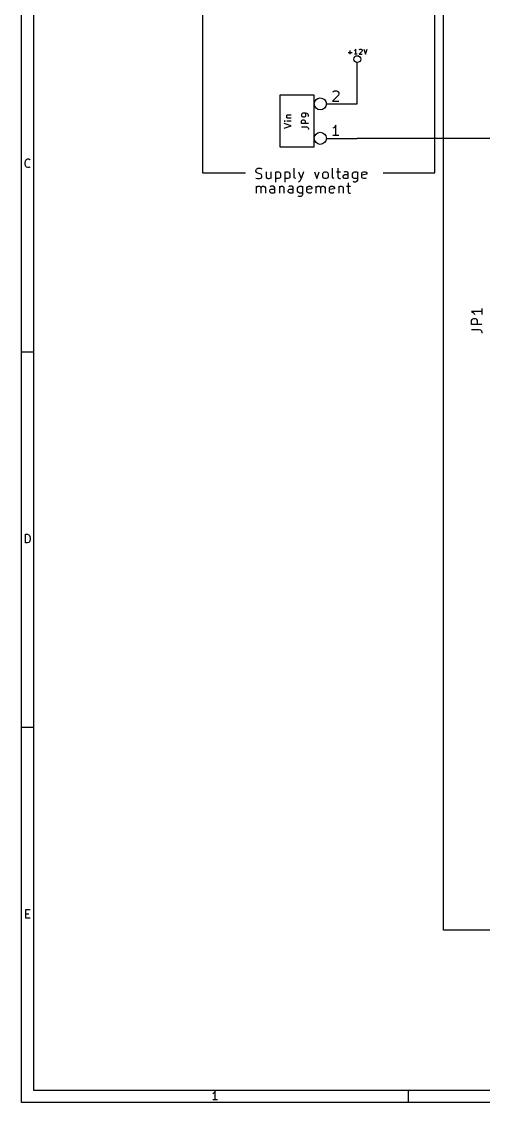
# Model space of a CAD drawing. Extents: x 4000 to 161350, y 4000 to 113000.
# Drawn here: x 4000 to 30822, y 4000 to 66780 of the extents above; entities that cross this region are included whole.
import ezdxf

# ---------------------------------------------------------------- set-up
doc = ezdxf.new("R2010")
doc.units = 0
for name, color, linetype in [('BLACK', 1, 'CONTINUOUS'), ('CYAN', 4, 'CONTINUOUS'), ('GREEN', 3, 'CONTINUOUS'), ('LIGHTBLUE', 10, 'CONTINUOUS'), ('RED', 5, 'CONTINUOUS')]:
    doc.layers.add(name, color=color, linetype=linetype)

msp = doc.modelspace()

# ---------------------------------------------------------------- linework, layer by layer
at = {"layer": 'BLACK'}
for p, q in [((4000, 4000), (4000, 113000)), ((4700, 4700), (4700, 112300)), ((4200, 58580), (4220, 58680)), ((4200, 58510), (4200, 58580)), ((4220, 58420), (4200, 58510)), ((4220, 58680), (4240, 58730)), ((4240, 58370), (4220, 58420)), ((4240, 58730), (4290, 58770)), ((4290, 58770), (4360, 58800)), ((4360, 58800), (4410, 58800)), ((4410, 58800), (4480, 58770)), ((4480, 58770), (4500, 58750)), ((4290, 58320), (4240, 58370)), ((4360, 58300), (4290, 58320)), ((4410, 58300), (4360, 58300)), ((4480, 58320), (4410, 58300)), ((4500, 58350), (4480, 58320)), ((4000, 47600), (4700, 47600)), ((4220, 36500), (4220, 37000)), ((4220, 37000), (4340, 37000)), ((4340, 36500), (4220, 36500)), ((4340, 37000), (4410, 36970)), ((4410, 36520), (4340, 36500)), ((4410, 36970), (4460, 36930)), ((4460, 36570), (4410, 36520)), ((4460, 36930), (4480, 36880)), ((4480, 36620), (4460, 36570)), ((4480, 36880), (4500, 36780)), ((4500, 36710), (4480, 36620)), ((4500, 36780), (4500, 36710)), ((4000, 25800), (4700, 25800)), ((4250, 14700), (4250, 15200)), ((4250, 15200), (4490, 15200)), ((4250, 14960), (4420, 14960)), ((4490, 14700), (4250, 14700)), ((160650, 4700), (4700, 4700)), ((15140, 4530), (15100, 4500)), ((15190, 4580), (15140, 4530)), ((15240, 4650), (15190, 4580)), ((15240, 4150), (15240, 4650)), ((26470, 4000), (26470, 4700)), ((161350, 4000), (4000, 4000)), ((15380, 4150), (15100, 4150))]:
    msp.add_line(p, q, dxfattribs=at)
at = {"layer": 'CYAN'}
for p, q in [((22970, 64990), (23200, 64990)), ((23090, 64880), (23090, 65110)), ((23360, 65110), (23330, 65090)), ((23500, 64880), (23330, 64880)), ((23380, 65140), (23360, 65110)), ((23410, 65180), (23380, 65140)), ((23410, 64880), (23410, 65180)), ((23770, 65050), (23600, 64880)), ((23600, 64880), (23790, 64880)), ((23620, 65150), (23630, 65160)), ((23630, 65160), (23660, 65180)), ((23660, 65180), (23730, 65180)), ((23730, 65180), (23760, 65160)), ((23760, 65160), (23770, 65150)), ((23770, 65150), (23790, 65120)), ((23790, 65090), (23770, 65050)), ((23790, 65120), (23790, 65090)), ((23880, 65180), (23980, 64880)), ((23980, 64880), (24080, 65180)), ((19280, 61010), (19260, 61000)), ((19260, 61000), (19280, 60980)), ((19260, 61000), (19300, 61000)), ((19300, 61000), (19280, 61010)), ((19280, 60980), (19300, 61000)), ((19400, 61300), (19410, 61340)), ((19400, 61240), (19400, 61300)), ((19410, 61200), (19400, 61240)), ((19400, 61190), (19660, 61190)), ((19660, 61000), (19400, 61000)), ((19410, 61340), (19450, 61360)), ((19430, 61190), (19410, 61200)), ((19450, 61360), (19660, 61360)), ((20280, 61430), (20260, 61390)), ((20260, 61390), (20260, 61310)), ((20260, 61310), (20280, 61270)), ((20260, 61010), (20280, 61050)), ((20260, 60860), (20260, 61010)), ((20300, 61450), (20280, 61430)), ((20280, 61270), (20300, 61260)), ((20280, 61050), (20300, 61060)), ((20340, 61460), (20300, 61450)), ((20300, 61260), (20340, 61240)), ((20300, 61060), (20340, 61080)), ((20490, 61460), (20340, 61460)), ((20340, 61240), (20430, 61240)), ((20340, 61080), (20400, 61080)), ((20400, 61080), (20430, 61060)), ((20470, 61450), (20430, 61460)), ((20430, 61240), (20470, 61260)), ((20430, 61060), (20450, 61050)), ((20450, 61050), (20470, 61010)), ((20490, 61430), (20470, 61450)), ((20470, 61260), (20490, 61270)), ((20470, 61010), (20470, 60860)), ((20570, 61450), (20490, 61460)), ((20510, 61390), (20490, 61430)), ((20490, 61270), (20510, 61310)), ((20510, 61310), (20510, 61390)), ((20620, 61410), (20570, 61450)), ((20640, 61390), (20620, 61410)), ((20660, 61350), (20640, 61390)), ((20660, 61270), (20660, 61350)), ((19660, 60730), (19260, 60860)), ((19260, 60600), (19660, 60730)), ((20660, 60860), (20260, 60860)), ((20260, 60670), (20550, 60670)), ((20550, 60670), (20600, 60650)), ((20600, 60650), (20640, 60610)), ((20640, 60610), (20660, 60560)), ((20660, 60560), (20660, 60520)), ((30740, 49940), (30140, 49940)), ((30140, 49940), (30230, 49880)), ((30230, 49880), (30290, 49820)), ((30290, 49820), (30310, 49760)), ((30740, 50110), (30740, 49760)), ((30140, 49420), (30170, 49480)), ((30140, 49190), (30140, 49420)), ((30740, 49190), (30140, 49190)), ((30170, 49480), (30200, 49510)), ((30200, 49510), (30260, 49540)), ((30260, 49540), (30340, 49540)), ((30340, 49540), (30400, 49510)), ((30400, 49510), (30430, 49480)), ((30430, 49480), (30460, 49420)), ((30460, 49420), (30460, 49190)), ((30140, 48900), (30570, 48900)), ((30570, 48900), (30660, 48880)), ((30660, 48880), (30710, 48820)), ((30710, 48820), (30740, 48730)), ((30740, 48730), (30740, 48680))]:
    msp.add_line(p, q, dxfattribs=at)
at = {"layer": 'GREEN'}
for p, q in [((23500, 62000), (23500, 64000)), ((48500, 60000), (23500, 60000))]:
    msp.add_line(p, q, dxfattribs=at)
at = {"layer": 'LIGHTBLUE'}
for p, q in [((28500, 14000), (28500, 83000)), ((14500, 80500), (14500, 58000)), ((28000, 58000), (28000, 80500)), ((14500, 58000), (17000, 58000)), ((17610, 58140), (17640, 58200)), ((17610, 58090), (17610, 58140)), ((17640, 58030), (17610, 58090)), ((17640, 58200), (17670, 58230)), ((17670, 58000), (17640, 58030)), ((17670, 58230), (17730, 58260)), ((17730, 57970), (17670, 58000)), ((17730, 58260), (17870, 58260)), ((17840, 57940), (17730, 57970)), ((17900, 57910), (17840, 57940)), ((17870, 58260), (17960, 58230)), ((17930, 57890), (17900, 57910)), ((17960, 57830), (17930, 57890)), ((17930, 57710), (17960, 57770)), ((17960, 57770), (17960, 57830)), ((18210, 58060), (18210, 57740)), ((18470, 58060), (18470, 57660)), ((18750, 58060), (18750, 57460)), ((18750, 58030), (18810, 58060)), ((18810, 58060), (18920, 58060)), ((18920, 58060), (18980, 58030)), ((18980, 58030), (19010, 58000)), ((19010, 58000), (19040, 57940)), ((19040, 57770), (19010, 57710)), ((19040, 57940), (19040, 57770)), ((19290, 58060), (19290, 57460)), ((19290, 58030), (19350, 58060)), ((19350, 58060), (19460, 58060)), ((19460, 58060), (19520, 58030)), ((19520, 58030), (19550, 58000)), ((19550, 58000), (19580, 57940)), ((19580, 57770), (19550, 57710)), ((19580, 57940), (19580, 57770)), ((19830, 57740), (19830, 58260)), ((20090, 58060), (20230, 57660)), ((20370, 58060), (20230, 57660)), ((21010, 58060), (21150, 57660)), ((21150, 57660), (21290, 58060)), ((21490, 57940), (21520, 58000)), ((21490, 57770), (21490, 57940)), ((21520, 57710), (21490, 57770)), ((21520, 58000), (21550, 58030)), ((21550, 58030), (21610, 58060)), ((21610, 58060), (21690, 58060)), ((21690, 58060), (21750, 58030)), ((21750, 58030), (21780, 58000)), ((21780, 58000), (21810, 57940)), ((21810, 57770), (21780, 57710)), ((21810, 57940), (21810, 57770)), ((22060, 57740), (22060, 58260)), ((22290, 58060), (22520, 58060)), ((22370, 58260), (22370, 57740)), ((22680, 57800), (22710, 57860)), ((22680, 57740), (22680, 57800)), ((22770, 58060), (22710, 58030)), ((22710, 57860), (22770, 57890)), ((22880, 58060), (22770, 58060)), ((22770, 57890), (22910, 57890)), ((22940, 58030), (22880, 58060)), ((22910, 57890), (22970, 57910)), ((22970, 57970), (22940, 58030)), ((22970, 57660), (22970, 57970)), ((23220, 57940), (23250, 58000)), ((23220, 57770), (23220, 57940)), ((23250, 57710), (23220, 57770)), ((23250, 58000), (23280, 58030)), ((23280, 58030), (23340, 58060)), ((23340, 58060), (23450, 58060)), ((23450, 58060), (23510, 58030)), ((23510, 58060), (23510, 57570)), ((23760, 57970), (23790, 58030)), ((23760, 57740), (23760, 57970)), ((24050, 57910), (23760, 57860)), ((23790, 58030), (23850, 58060)), ((23850, 58060), (23960, 58060)), ((23960, 58060), (24020, 58030)), ((24020, 58030), (24050, 57970)), ((24050, 57970), (24050, 57910)), ((25000, 58000), (28000, 58000)), ((17610, 57690), (17700, 57660)), ((17640, 56820), (17640, 57220)), ((17640, 57160), (17670, 57190)), ((17670, 57190), (17730, 57220)), ((17700, 57660), (17840, 57660)), ((17730, 57220), (17810, 57220)), ((17810, 57220), (17870, 57190)), ((17840, 57660), (17900, 57690)), ((17870, 57190), (17900, 57130)), ((17900, 57690), (17930, 57710)), ((17900, 57130), (17930, 57190)), ((17900, 57130), (17900, 56820)), ((17930, 57190), (17990, 57220)), ((17990, 57220), (18070, 57220)), ((18070, 57220), (18130, 57190)), ((18130, 57190), (18160, 57130)), ((18160, 57130), (18160, 56820)), ((18210, 57740), (18240, 57690)), ((18240, 57690), (18300, 57660)), ((18300, 57660), (18380, 57660)), ((18380, 57660), (18440, 57690)), ((18440, 57690), (18470, 57710)), ((18500, 57220), (18440, 57190)), ((18610, 57220), (18500, 57220)), ((18670, 57190), (18610, 57220)), ((18700, 57130), (18670, 57190)), ((18700, 56820), (18700, 57130)), ((18810, 57660), (18750, 57690)), ((18920, 57660), (18810, 57660)), ((18980, 57690), (18920, 57660)), ((19010, 57710), (18980, 57690)), ((18980, 57220), (18980, 56820)), ((18980, 57160), (19010, 57190)), ((19010, 57190), (19070, 57220)), ((19070, 57220), (19150, 57220)), ((19150, 57220), (19210, 57190)), ((19210, 57190), (19240, 57130)), ((19240, 57130), (19240, 56820)), ((19350, 57660), (19290, 57690)), ((19460, 57660), (19350, 57660)), ((19520, 57690), (19460, 57660)), ((19550, 57710), (19520, 57690)), ((19580, 57220), (19520, 57190)), ((19690, 57220), (19580, 57220)), ((19750, 57190), (19690, 57220)), ((19780, 57130), (19750, 57190)), ((19780, 56820), (19780, 57130)), ((19860, 57690), (19830, 57740)), ((19920, 57660), (19860, 57690)), ((20030, 57100), (20060, 57160)), ((20060, 57160), (20090, 57190)), ((20140, 57490), (20090, 57460)), ((20090, 57190), (20150, 57220)), ((20170, 57510), (20140, 57490)), ((20150, 57220), (20260, 57220)), ((20230, 57660), (20170, 57510)), ((20260, 57220), (20320, 57190)), ((20320, 57220), (20320, 56730)), ((20570, 57130), (20600, 57190)), ((20570, 56900), (20570, 57130)), ((20600, 57190), (20660, 57220)), ((20660, 57220), (20770, 57220)), ((20770, 57220), (20830, 57190)), ((20830, 57190), (20860, 57130)), ((20860, 57130), (20860, 57070)), ((21110, 56820), (21110, 57220)), ((21110, 57160), (21140, 57190)), ((21140, 57190), (21200, 57220)), ((21200, 57220), (21280, 57220)), ((21280, 57220), (21340, 57190)), ((21340, 57190), (21370, 57130)), ((21370, 57130), (21400, 57190)), ((21370, 57130), (21370, 56820)), ((21400, 57190), (21460, 57220)), ((21460, 57220), (21540, 57220)), ((21550, 57690), (21520, 57710)), ((21540, 57220), (21600, 57190)), ((21610, 57660), (21550, 57690)), ((21600, 57190), (21630, 57130)), ((21690, 57660), (21610, 57660)), ((21630, 57130), (21630, 56820)), ((21750, 57690), (21690, 57660)), ((21780, 57710), (21750, 57690)), ((21880, 57130), (21910, 57190)), ((21880, 56900), (21880, 57130)), ((21910, 57190), (21970, 57220)), ((21970, 57220), (22080, 57220)), ((22090, 57690), (22060, 57740)), ((22080, 57220), (22140, 57190)), ((22150, 57660), (22090, 57690)), ((22140, 57190), (22170, 57130)), ((22170, 57130), (22170, 57070)), ((22370, 57740), (22400, 57690)), ((22400, 57690), (22460, 57660)), ((22420, 57220), (22420, 56820)), ((22420, 57160), (22450, 57190)), ((22450, 57190), (22510, 57220)), ((22460, 57660), (22520, 57660)), ((22510, 57220), (22590, 57220)), ((22590, 57220), (22650, 57190)), ((22650, 57190), (22680, 57130)), ((22710, 57690), (22680, 57740)), ((22680, 57130), (22680, 56820)), ((22770, 57660), (22710, 57690)), ((22910, 57660), (22770, 57660)), ((22880, 57220), (23110, 57220)), ((22970, 57690), (22910, 57660)), ((22960, 57420), (22960, 56900)), ((23280, 57690), (23250, 57710)), ((23310, 57460), (23250, 57490)), ((23340, 57660), (23280, 57690)), ((23400, 57460), (23310, 57460)), ((23450, 57660), (23340, 57660)), ((23450, 57490), (23400, 57460)), ((23510, 57690), (23450, 57660)), ((23480, 57510), (23450, 57490)), ((23510, 57570), (23480, 57510)), ((23790, 57690), (23760, 57740)), ((23850, 57660), (23790, 57690)), ((23960, 57660), (23850, 57660)), ((24020, 57690), (23960, 57660)), ((18410, 56960), (18440, 57020)), ((18410, 56900), (18410, 56960)), ((18440, 56850), (18410, 56900)), ((18440, 57020), (18500, 57050)), ((18500, 56820), (18440, 56850)), ((18500, 57050), (18640, 57050)), ((18640, 56820), (18500, 56820)), ((18640, 57050), (18700, 57070)), ((18700, 56850), (18640, 56820)), ((19490, 56960), (19520, 57020)), ((19490, 56900), (19490, 56960)), ((19520, 56850), (19490, 56900)), ((19520, 57020), (19580, 57050)), ((19580, 56820), (19520, 56850)), ((19580, 57050), (19720, 57050)), ((19720, 56820), (19580, 56820)), ((19720, 57050), (19780, 57070)), ((19780, 56850), (19720, 56820)), ((20030, 56930), (20030, 57100)), ((20060, 56870), (20030, 56930)), ((20090, 56850), (20060, 56870)), ((20120, 56620), (20060, 56650)), ((20150, 56820), (20090, 56850)), ((20210, 56620), (20120, 56620)), ((20260, 56820), (20150, 56820)), ((20260, 56650), (20210, 56620)), ((20320, 56850), (20260, 56820)), ((20290, 56670), (20260, 56650)), ((20320, 56730), (20290, 56670)), ((20860, 57070), (20570, 57020)), ((20600, 56850), (20570, 56900)), ((20660, 56820), (20600, 56850)), ((20770, 56820), (20660, 56820)), ((20830, 56850), (20770, 56820)), ((22170, 57070), (21880, 57020)), ((21910, 56850), (21880, 56900)), ((21970, 56820), (21910, 56850)), ((22080, 56820), (21970, 56820)), ((22140, 56850), (22080, 56820)), ((22960, 56900), (22990, 56850)), ((22990, 56850), (23050, 56820)), ((23050, 56820), (23110, 56820)), ((50500, 14000), (28500, 14000))]:
    msp.add_line(p, q, dxfattribs=at)
at = {"layer": 'RED'}
for p, q in [((23500, 64000), (23500, 64400)), ((21000, 62500), (19000, 62500)), ((19000, 62500), (19000, 59500)), ((21000, 59500), (21000, 62500)), ((22400, 62500), (22060, 62160)), ((22060, 62160), (22430, 62160)), ((22080, 62700), (22110, 62730)), ((22110, 62730), (22170, 62760)), ((22170, 62760), (22310, 62760)), ((22310, 62760), (22370, 62730)), ((22370, 62730), (22400, 62700)), ((22400, 62700), (22430, 62640)), ((22430, 62590), (22400, 62500)), ((22430, 62640), (22430, 62590)), ((21700, 62000), (23500, 62000)), ((22140, 60610), (22080, 60590)), ((22200, 60670), (22140, 60610)), ((22260, 60760), (22200, 60670)), ((22260, 60160), (22260, 60760)), ((21700, 60000), (23500, 60000)), ((22430, 60160), (22080, 60160)), ((19000, 59500), (21000, 59500))]:
    msp.add_line(p, q, dxfattribs=at)
for centre, radius in [((23500, 64600), 200), ((21350, 62000), 350), ((21350, 60000), 350)]:
    msp.add_circle(centre, radius, dxfattribs=at)

doc.saveas('drawing.dxf')
